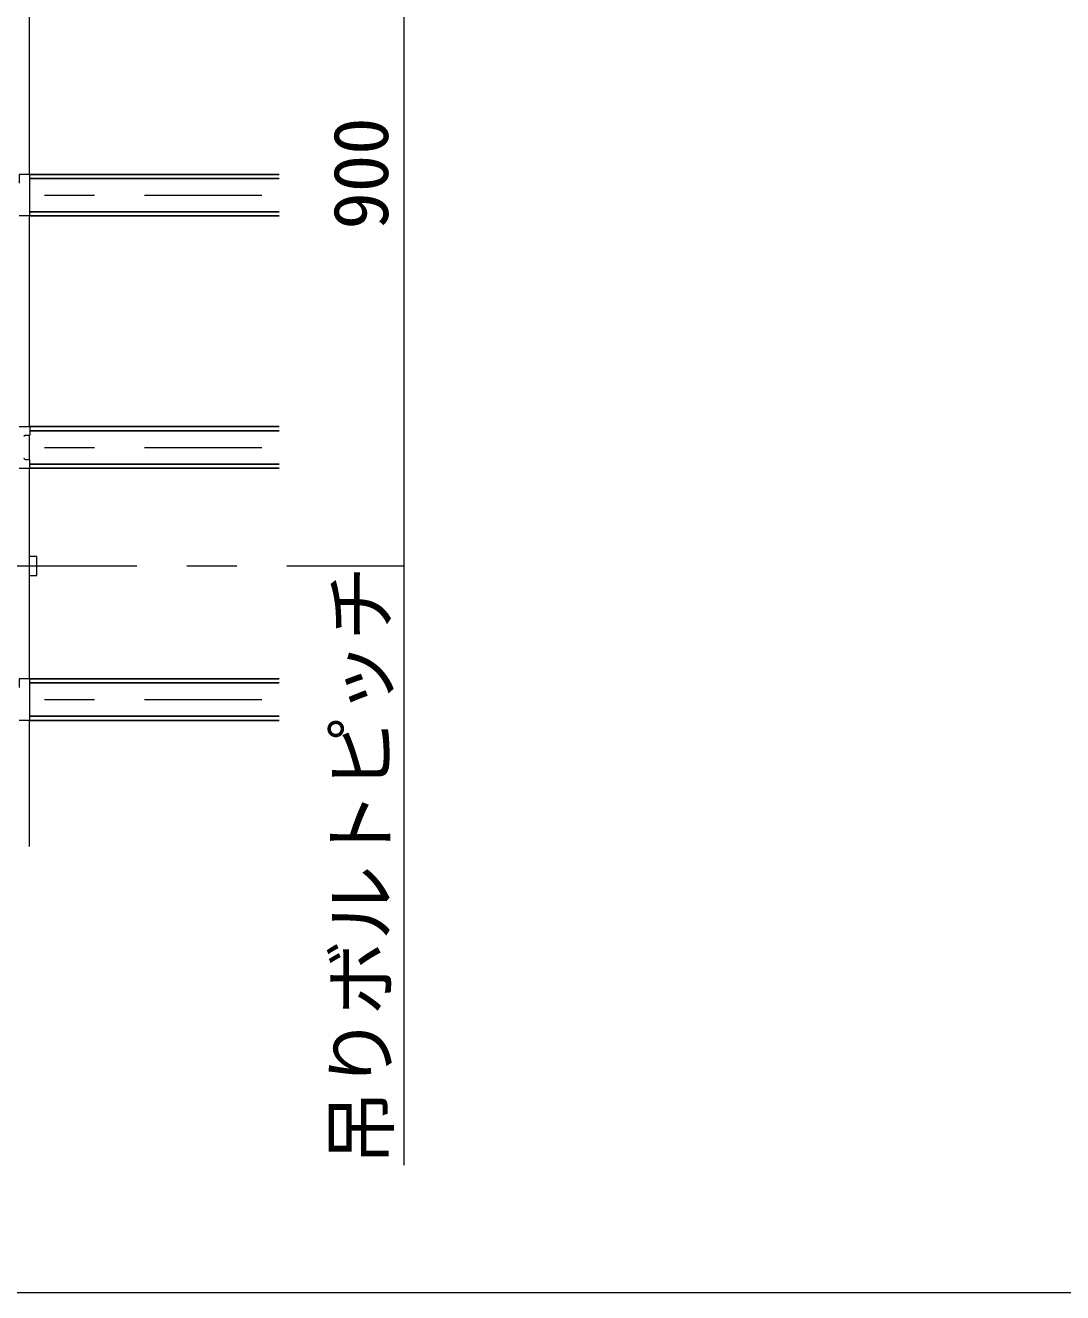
# Model space of a CAD drawing. Units: millimetres on the paper, enlarged 40 times, with parts at other scales. Extents: x -7800 to 7800, y -5387 to 5300.
# Drawn here: x 2909 to 3739, y 477 to 1492 of the extents above; entities that cross this region are included whole.
import ezdxf
from ezdxf.enums import TextEntityAlignment as Align

# ---------------------------------------------------------------- set-up
doc = ezdxf.new("R2010")
doc.units = ezdxf.units.MM
doc.header["$LTSCALE"] = 40
doc.linetypes.add('CHAIN1', pattern=[8, 5, -1, 1, -1])
for name, color, linetype, lineweight in [('8-0_中心線', 4, 'CHAIN1', 9), ('8-1_吊り材', 7, 'Continuous', 18), ('8-2_野縁受け', 3, 'Continuous', 18), ('8-3_野縁', 2, 'Continuous', 25), ('8-5_寸法', 7, 'Continuous', 9), ('8-A_クリップ', 7, 'Continuous', 18), ('F-3_野縁', 3, 'Continuous', 18)]:
    doc.layers.add(name, color=color, linetype=linetype, lineweight=lineweight)
doc.styles.add('ＭＳ ゴシック', font='')
doc.styles.get('ＭＳ ゴシック').set_extended_font_data('MS Gothic')

msp = doc.modelspace()

# ---------------------------------------------------------------- linework, layer by layer
at = {"layer": '8-0_中心線'}
for p, q in [((1403.89, 1356.04), (3097.89, 1356.04)), ((1403.89, 1154.04), (3097.89, 1154.04)), ((1517.89, 1059.04), (3211.89, 1059.04)), ((1403.89, 952.04), (3097.89, 952.04))]:
    msp.add_line(p, q, dxfattribs=at)
at = {"layer": '8-1_吊り材'}
for p, q in [((2917.76, 1066.7), (2911.89, 1066.7)), ((2917.76, 1051.37), (2917.76, 1066.7)), ((2911.89, 1051.37), (2917.76, 1051.37))]:
    msp.add_line(p, q, dxfattribs=at)
at = {"layer": '8-2_野縁受け'}
for p, q in [((2911.89, 1372.7), (2911.89, 1541.37)), ((2911.89, 1170.7), (2911.89, 1339.37)), ((2911.89, 1144.37), (2911.89, 1163.7)), ((2911.89, 968.7), (2911.89, 1137.37)), ((2911.89, 834.37), (2911.89, 935.37))]:
    msp.add_line(p, q, dxfattribs=at)
at = {"layer": '8-3_野縁'}
for p, q in [((2912.16, 1372.7), (3111.89, 1372.7)), ((2912.16, 1369.37), (3111.89, 1369.37)), ((2912.16, 1342.7), (3111.89, 1342.7)), ((2912.16, 1339.37), (3111.89, 1339.37)), ((2912.16, 1170.7), (3111.89, 1170.7)), ((2912.16, 1167.37), (3111.89, 1167.37)), ((2912.16, 1140.7), (3111.89, 1140.7)), ((2912.16, 1137.37), (3111.89, 1137.37)), ((2912.16, 968.7), (3111.89, 968.7)), ((2912.16, 965.37), (3111.89, 965.37)), ((2912.16, 938.7), (3111.89, 938.7)), ((2912.16, 935.37), (3111.89, 935.37))]:
    msp.add_line(p, q, dxfattribs=at)
at = {"layer": '8-5_寸法', "color": 4}
msp.add_line((3211.89, 579.04), (3211.89, 1659.04), dxfattribs=at)
at = {"layer": '8-A_クリップ'}
for p, q in [((2912.16, 1339.37), (2912.16, 1372.7)), ((2912.16, 1339.37), (2903.63, 1339.37)), ((2903.63, 1170.7), (2912.16, 1170.7)), ((2912.16, 1170.7), (2912.16, 1163.7)), ((2908.63, 1163.7), (2912.16, 1163.7)), ((2908.63, 1144.37), (2912.16, 1144.37)), ((2912.16, 935.37), (2912.16, 968.7)), ((2912.16, 935.37), (2903.63, 935.37))]:
    msp.add_line(p, q, dxfattribs=at)
for points in [[(2912.16, 1372.7), (2903.63, 1372.7), (2903.63, 1365.7)], [(2903.63, 1137.37), (2912.16, 1137.37), (2912.16, 1144.37)], [(2912.16, 968.7), (2903.63, 968.7), (2903.63, 961.7)]]:
    msp.add_lwpolyline(points, dxfattribs=at)
for centre, start, end in [((2908.63, 1162.37), 90, 180), ((2908.63, 1145.7), 180, 270)]:
    msp.add_arc(centre, 1.33, start, end, dxfattribs=at)
at = {"layer": 'F-3_野縁'}
msp.add_line((80, 477.03), (7640, 477.03), dxfattribs=at)

# ---------------------------------------------------------------- texts
at = {"layer": '8-5_寸法', "style": 'ＭＳ ゴシック'}
for s, p in [('900', (3212.23, 1328.54)), ('吊りボルトピッチ', (3212.23, 579.04))]:
    msp.add_text(s, height=43.99, rotation=90, dxfattribs=at).set_placement(p, align=Align.BOTTOM_LEFT)

doc.saveas('drawing.dxf')
